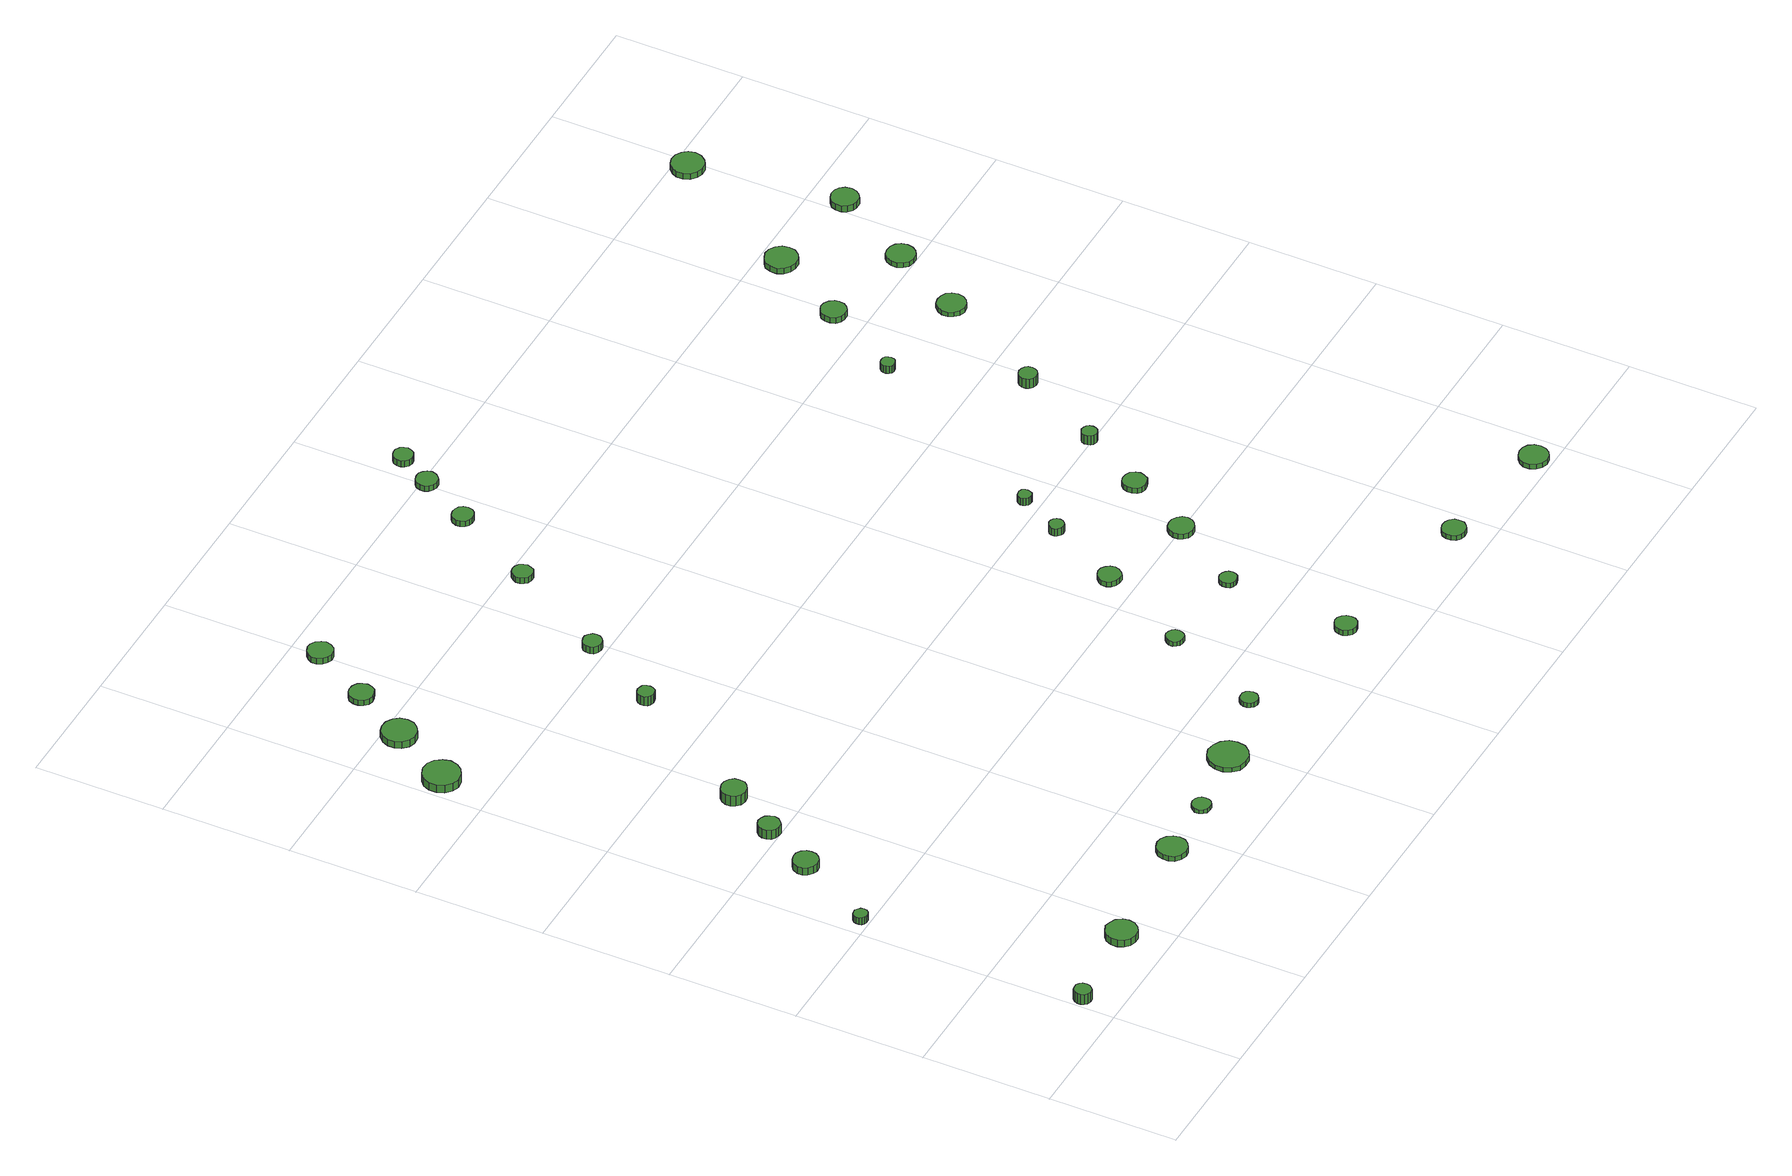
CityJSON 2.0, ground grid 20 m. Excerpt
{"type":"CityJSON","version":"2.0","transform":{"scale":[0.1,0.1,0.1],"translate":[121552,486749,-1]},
"CityObjects":{
"tree1":{"type":"SolitaryVegetationObject","attributes":{"function":"something"},"geometry":[{"type":"MultiSurface","lod":"1","boundaries":[[[0,1,2,3,4,5,6,7,8,9,10,11,12,13,14]],[[15,16,17,18,19,20,21,22,23,24,25,26,27,28,29]],[[0,29,28,1]],[[1,28,27,2]],[[2,27,26,3]],[[3,26,25,4]],[[4,25,24,5]],[[5,24,23,6]],[[6,23,22,7]],[[7,22,21,8]],[[8,21,20,9]],[[9,20,19,10]],[[10,19,18,11]],[[11,18,17,12]],[[12,17,16,13]],[[13,16,15,14]],[[14,15,29,0]]]}]},
"tree2":{"type":"SolitaryVegetationObject","attributes":{"function":"something"},"geometry":[{"type":"MultiSurface","lod":"1","boundaries":[[[30,31,32,33,34,35,36,37,38,39,40,41,42,43,44]],[[45,46,47,48,49,50,51,52,53,54,55,56,57,58,59]],[[30,59,58,31]],[[31,58,57,32]],[[32,57,56,33]],[[33,56,55,34]],[[34,55,54,35]],[[35,54,53,36]],[[36,53,52,37]],[[37,52,51,38]],[[38,51,50,39]],[[39,50,49,40]],[[40,49,48,41]],[[41,48,47,42]],[[42,47,46,43]],[[43,46,45,44]],[[44,45,59,30]]]}]},
"tree3":{"type":"SolitaryVegetationObject","attributes":{"function":"something"},"geometry":[{"type":"MultiSurface","lod":"1","boundaries":[[[60,61,62,63,64,65,66,67,68,69,70,71,72,73,74]],[[75,76,77,78,79,80,81,82,83,84,85,86,87,88,89]],[[60,89,88,61]],[[61,88,87,62]],[[62,87,86,63]],[[63,86,85,64]],[[64,85,84,65]],[[65,84,83,66]],[[66,83,82,67]],[[67,82,81,68]],[[68,81,80,69]],[[69,80,79,70]],[[70,79,78,71]],[[71,78,77,72]],[[72,77,76,73]],[[73,76,75,74]],[[74,75,89,60]]]}]},
"tree4":{"type":"SolitaryVegetationObject","attributes":{"function":"something"},"geometry":[{"type":"MultiSurface","lod":"1","boundaries":[[[90,91,92,93,94,95,96,97,98,99,100,101,102,103,104]],[[105,106,107,108,109,110,111,112,113,114,115,116,117,118,119]],[[90,119,118,91]],[[91,118,117,92]],[[92,117,116,93]],[[93,116,115,94]],[[94,115,114,95]],[[95,114,113,96]],[[96,113,112,97]],[[97,112,111,98]],[[98,111,110,99]],[[99,110,109,100]],[[100,109,108,101]],[[101,108,107,102]],[[102,107,106,103]],[[103,106,105,104]],[[104,105,119,90]]]}]},
"tree5":{"type":"SolitaryVegetationObject","attributes":{"function":"something"},"geometry":[{"type":"MultiSurface","lod":"1","boundaries":[[[120,121,122,123,124,125,126,127,128,129,130,131,132,133,134]],[[135,136,137,138,139,140,141,142,143,144,145,146,147,148,149]],[[120,149,148,121]],[[121,148,147,122]],[[122,147,146,123]],[[123,146,145,124]],[[124,145,144,125]],[[125,144,143,126]],[[126,143,142,127]],[[127,142,141,128]],[[128,141,140,129]],[[129,140,139,130]],[[130,139,138,131]],[[131,138,137,132]],[[132,137,136,133]],[[133,136,135,134]],[[134,135,149,120]]]}]},
"tree6":{"type":"SolitaryVegetationObject","attributes":{"function":"something"},"geometry":[{"type":"MultiSurface","lod":"1","boundaries":[[[150,151,152,153,154,155,156,157,158,159,160,161,162,163,164]],[[165,166,167,168,169,170,171,172,173,174,175,176,177,178,179]],[[150,179,178,151]],[[151,178,177,152]],[[152,177,176,153]],[[153,176,175,154]],[[154,175,174,155]],[[155,174,173,156]],[[156,173,172,157]],[[157,172,171,158]],[[158,171,170,159]],[[159,170,169,160]],[[160,169,168,161]],[[161,168,167,162]],[[162,167,166,163]],[[163,166,165,164]],[[164,165,179,150]]]}]},
"tree7":{"type":"SolitaryVegetationObject","attributes":{"function":"something"},"geometry":[{"type":"MultiSurface","lod":"1","boundaries":[[[180,181,182,183,184,185,186,187,188,189,190,191,192,193,194]],[[195,196,197,198,199,200,201,202,203,204,205,206,207,208,209]],[[180,209,208,181]],[[181,208,207,182]],[[182,207,206,183]],[[183,206,205,184]],[[184,205,204,185]],[[185,204,203,186]],[[186,203,202,187]],[[187,202,201,188]],[[188,201,200,189]],[[189,200,199,190]],[[190,199,198,191]],[[191,198,197,192]],[[192,197,196,193]],[[193,196,195,194]],[[194,195,209,180]]]}]},
"tree8":{"type":"SolitaryVegetationObject","attributes":{"function":"something"},"geometry":[{"type":"MultiSurface","lod":"1","boundaries":[[[210,211,212,213,214,215,216,217,218,219,220,221,222,223,224]],[[225,226,227,228,229,230,231,232,233,234,235,236,237,238,239]],[[210,239,238,211]],[[211,238,237,212]],[[212,237,236,213]],[[213,236,235,214]],[[214,235,234,215]],[[215,234,233,216]],[[216,233,232,217]],[[217,232,231,218]],[[218,231,230,219]],[[219,230,229,220]],[[220,229,228,221]],[[221,228,227,222]],[[222,227,226,223]],[[223,226,225,224]],[[224,225,239,210]]]}]},
"tree9":{"type":"SolitaryVegetationObject","attributes":{"function":"something"},"geometry":[{"type":"MultiSurface","lod":"1","boundaries":[[[240,241,242,243,244,245,246,247,248,249,250,251,252,253,254]],[[255,256,257,258,259,260,261,262,263,264,265,266,267,268,269]],[[240,269,268,241]],[[241,268,267,242]],[[242,267,266,243]],[[243,266,265,244]],[[244,265,264,245]],[[245,264,263,246]],[[246,263,262,247]],[[247,262,261,248]],[[248,261,260,249]],[[249,260,259,250]],[[250,259,258,251]],[[251,258,257,252]],[[252,257,256,253]],[[253,256,255,254]],[[254,255,269,240]]]}]},
"tree10":{"type":"SolitaryVegetationObject","attributes":{"function":"something"},"geometry":[{"type":"MultiSurface","lod":"1","boundaries":[[[270,271,272,273,274,275,276,277,278,279,280,281,282,283,284]],[[285,286,287,288,289,290,291,292,293,294,295,296,297,298,299]],[[270,299,298,271]],[[271,298,297,272]],[[272,297,296,273]],[[273,296,295,274]],[[274,295,294,275]],[[275,294,293,276]],[[276,293,292,277]],[[277,292,291,278]],[[278,291,290,279]],[[279,290,289,280]],[[280,289,288,281]],[[281,288,287,282]],[[282,287,286,283]],[[283,286,285,284]],[[284,285,299,270]]]}]},
"tree11":{"type":"SolitaryVegetationObject","attributes":{"function":"something"},"geometry":[{"type":"MultiSurface","lod":"1","boundaries":[[[300,301,302,303,304,305,306,307,308,309,310,311,312,313,314]],[[315,316,317,318,319,320,321,322,323,324,325,326,327,328,329]],[[300,329,328,301]],[[301,328,327,302]],[[302,327,326,303]],[[303,326,325,304]],[[304,325,324,305]],[[305,324,323,306]],[[306,323,322,307]],[[307,322,321,308]],[[308,321,320,309]],[[309,320,319,310]],[[310,319,318,311]],[[311,318,317,312]],[[312,317,316,313]],[[313,316,315,314]],[[314,315,329,300]]]}]},
"tree12":{"type":"SolitaryVegetationObject","attributes":{"function":"something"},"geometry":[{"type":"MultiSurface","lod":"1","boundaries":[[[330,331,332,333,334,335,336,337,338,339,340,341,342,343,344]],[[345,346,347,348,349,350,351,352,353,354,355,356,357,358,359]],[[330,359,358,331]],[[331,358,357,332]],[[332,357,356,333]],[[333,356,355,334]],[[334,355,354,335]],[[335,354,353,336]],[[336,353,352,337]],[[337,352,351,338]],[[338,351,350,339]],[[339,350,349,340]],[[340,349,348,341]],[[341,348,347,342]],[[342,347,346,343]],[[343,346,345,344]],[[344,345,359,330]]]}]},
"tree13":{"type":"SolitaryVegetationObject","attributes":{"function":"something"},"geometry":[{"type":"MultiSurface","lod":"1","boundaries":[[[360,361,362,363,364,365,366,367,368,369,370,371,372,373,374]],[[375,376,377,378,379,380,381,382,383,384,385,386,387,388,389]],[[360,389,388,361]],[[361,388,387,362]],[[362,387,386,363]],[[363,386,385,364]],[[364,385,384,365]],[[365,384,383,366]],[[366,383,382,367]],[[367,382,381,368]],[[368,381,380,369]],[[369,380,379,370]],[[370,379,378,371]],[[371,378,377,372]],[[372,377,376,373]],[[373,376,375,374]],[[374,375,389,360]]]}]},
"tree14":{"type":"SolitaryVegetationObject","attributes":{"function":"something"},"geometry":[{"type":"MultiSurface","lod":"1","boundaries":[[[390,391,392,393,394,395,396,397,398,399,400,401,402,403,404]],[[405,406,407,408,409,410,411,412,413,414,415,416,417,418,419]],[[390,419,418,391]],[[391,418,417,392]],[[392,417,416,393]],[[393,416,415,394]],[[394,415,414,395]],[[395,414,413,396]],[[396,413,412,397]],[[397,412,411,398]],[[398,411,410,399]],[[399,410,409,400]],[[400,409,408,401]],[[401,408,407,402]],[[402,407,406,403]],[[403,406,405,404]],[[404,405,419,390]]]}]},
"tree15":{"type":"SolitaryVegetationObject","attributes":{"function":"something"},"geometry":[{"type":"MultiSurface","lod":"1","boundaries":[[[420,421,422,423,424,425,426,427,428,429,430,431,432,433,434]],[[435,436,437,438,439,440,441,442,443,444,445,446,447,448,449]],[[420,449,448,421]],[[421,448,447,422]],[[422,447,446,423]],[[423,446,445,424]],[[424,445,444,425]],[[425,444,443,426]],[[426,443,442,427]],[[427,442,441,428]],[[428,441,440,429]],[[429,440,439,430]],[[430,439,438,431]],[[431,438,437,432]],[[432,437,436,433]],[[433,436,435,434]],[[434,435,449,420]]]}]},
"tree16":{"type":"SolitaryVegetationObject","attributes":{"function":"something"},"geometry":[{"type":"MultiSurface","lod":"1","boundaries":[[[450,451,452,453,454,455,456,457,458,459,460,461,462,463,464]],[[465,466,467,468,469,470,471,472,473,474,475,476,477,478,479]],[[450,479,478,451]],[[451,478,477,452]],[[452,477,476,453]],[[453,476,475,454]],[[454,475,474,455]],[[455,474,473,456]],[[456,473,472,457]],[[457,472,471,458]],[[458,471,470,459]],[[459,470,469,460]],[[460,469,468,461]],[[461,468,467,462]],[[462,467,466,463]],[[463,466,465,464]],[[464,465,479,450]]]}]},
"tree17":{"type":"SolitaryVegetationObject","attributes":{"function":"something"},"geometry":[{"type":"MultiSurface","lod":"1","boundaries":[[[480,481,482,483,484,485,486,487,488,489,490,491,492,493,494]],[[495,496,497,498,499,500,501,502,503,504,505,506,507,508,509]],[[480,509,508,481]],[[481,508,507,482]],[[482,507,506,483]],[[483,506,505,484]],[[484,505,504,485]],[[485,504,503,486]],[[486,503,502,487]],[[487,502,501,488]],[[488,501,500,489]],[[489,500,499,490]],[[490,499,498,491]],[[491,498,497,492]],[[492,497,496,493]],[[493,496,495,494]],[[494,495,509,480]]]}]},
"tree18":{"type":"SolitaryVegetationObject","attributes":{"function":"something"},"geometry":[{"type":"MultiSurface","lod":"1","boundaries":[[[510,511,512,513,514,515,516,517,518,519,520,521,522,523,524]],[[525,526,527,528,529,530,531,532,533,534,535,536,537,538,539]],[[510,539,538,511]],[[511,538,537,512]],[[512,537,536,513]],[[513,536,535,514]],[[514,535,534,515]],[[515,534,533,516]],[[516,533,532,517]],[[517,532,531,518]],[[518,531,530,519]],[[519,530,529,520]],[[520,529,528,521]],[[521,528,527,522]],[[522,527,526,523]],[[523,526,525,524]],[[524,525,539,510]]]}]},
"tree19":{"type":"SolitaryVegetationObject","attributes":{"function":"something"},"geometry":[{"type":"MultiSurface","lod":"1","boundaries":[[[540,541,542,543,544,545,546,547,548,549,550,551,552,553,554]],[[555,556,557,558,559,560,561,562,563,564,565,566,567,568,569]],[[540,569,568,541]],[[541,568,567,542]],[[542,567,566,543]],[[543,566,565,544]],[[544,565,564,545]],[[545,564,563,546]],[[546,563,562,547]],[[547,562,561,548]],[[548,561,560,549]],[[549,560,559,550]],[[550,559,558,551]],[[551,558,557,552]],[[552,557,556,553]],[[553,556,555,554]],[[554,555,569,540]]]}]},
"tree20":{"type":"SolitaryVegetationObject","attributes":{"function":"something"},"geometry":[{"type":"MultiSurface","lod":"1","boundaries":[[[570,571,572,573,574,575,576,577,578,579,580,581,582,583,584]],[[585,586,587,588,589,590,591,592,593,594,595,596,597,598,599]],[[570,599,598,571]],[[571,598,597,572]],[[572,597,596,573]],[[573,596,595,574]],[[574,595,594,575]],[[575,594,593,576]],[[576,593,592,577]],[[577,592,591,578]],[[578,591,590,579]],[[579,590,589,580]],[[580,589,588,581]],[[581,588,587,582]],[[582,587,586,583]],[[583,586,585,584]],[[584,585,599,570]]]}]},
"tree21":{"type":"SolitaryVegetationObject","attributes":{"function":"something"},"geometry":[{"type":"MultiSurface","lod":"1","boundaries":[[[600,601,602,603,604,605,606,607,608,609,610,611,612,613,614]],[[615,616,617,618,619,620,621,622,623,624,625,626,627,628,629]],[[600,629,628,601]],[[601,628,627,602]],[[602,627,626,603]],[[603,626,625,604]],[[604,625,624,605]],[[605,624,623,606]],[[606,623,622,607]],[[607,622,621,608]],[[608,621,620,609]],[[609,620,619,610]],[[610,619,618,611]],[[611,618,617,612]],[[612,617,616,613]],[[613,616,615,614]],[[614,615,629,600]]]}]},
"tree22":{"type":"SolitaryVegetationObject","attributes":{"function":"something"},"geometry":[{"type":"MultiSurface","lod":"1","boundaries":[[[630,631,632,633,634,635,636,637,638,639,640,641,642,643,644]],[[645,646,647,648,649,650,651,652,653,654,655,656,657,658,659]],[[630,659,658,631]],[[631,658,657,632]],[[632,657,656,633]],[[633,656,655,634]],[[634,655,654,635]],[[635,654,653,636]],[[636,653,652,637]],[[637,652,651,638]],[[638,651,650,639]],[[639,650,649,640]],[[640,649,648,641]],[[641,648,647,642]],[[642,647,646,643]],[[643,646,645,644]],[[644,645,659,630]]]}]},
"tree23":{"type":"SolitaryVegetationObject","attributes":{"function":"something"},"geometry":[{"type":"MultiSurface","lod":"1","boundaries":[[[660,661,662,663,664,665,666,667,668,669,670,671,672,673,674]],[[675,676,677,678,679,680,681,682,683,684,685,686,687,688,689]],[[660,689,688,661]],[[661,688,687,662]],[[662,687,686,663]],[[663,686,685,664]],[[664,685,684,665]],[[665,684,683,666]],[[666,683,682,667]],[[667,682,681,668]],[[668,681,680,669]],[[669,680,679,670]],[[670,679,678,671]],[[671,678,677,672]],[[672,677,676,673]],[[673,676,675,674]],[[674,675,689,660]]]}]},
"tree24":{"type":"SolitaryVegetationObject","attributes":{"function":"something"},"geometry":[{"type":"MultiSurface","lod":"1","boundaries":[[[690,691,692,693,694,695,696,697,698,699,700,701,702,703,704]],[[705,706,707,708,709,710,711,712,713,714,715,716,717,718,719]],[[690,719,718,691]],[[691,718,717,692]],[[692,717,716,693]],[[693,716,715,694]],[[694,715,714,695]],[[695,714,713,696]],[[696,713,712,697]],[[697,712,711,698]],[[698,711,710,699]],[[699,710,709,700]],[[700,709,708,701]],[[701,708,707,702]],[[702,707,706,703]],[[703,706,705,704]],[[704,705,719,690]]]}]},
"tree25":{"type":"SolitaryVegetationObject","attributes":{"function":"something"},"geometry":[{"type":"MultiSurface","lod":"1","boundaries":[[[720,721,722,723,724,725,726,727,728,729,730,731,732,733,734]],[[735,736,737,738,739,740,741,742,743,744,745,746,747,748,749]],[[720,749,748,721]],[[721,748,747,722]],[[722,747,746,723]],[[723,746,745,724]],[[724,745,744,725]],[[725,744,743,726]],[[726,743,742,727]],[[727,742,741,728]],[[728,741,740,729]],[[729,740,739,730]],[[730,739,738,731]],[[731,738,737,732]],[[732,737,736,733]],[[733,736,735,734]],[[734,735,749,720]]]}]},
"tree26":{"type":"SolitaryVegetationObject","attributes":{"function":"something"},"geometry":[{"type":"MultiSurface","lod":"1","boundaries":[[[750,751,752,753,754,755,756,757,758,759,760,761,762,763,764]],[[765,766,767,768,769,770,771,772,773,774,775,776,777,778,779]],[[750,779,778,751]],[[751,778,777,752]],[[752,777,776,753]],[[753,776,775,754]],[[754,775,774,755]],[[755,774,773,756]],[[756,773,772,757]],[[757,772,771,758]],[[758,771,770,759]],[[759,770,769,760]],[[760,769,768,761]],[[761,768,767,762]],[[762,767,766,763]],[[763,766,765,764]],[[764,765,779,750]]]}]},
"tree27":{"type":"SolitaryVegetationObject","attributes":{"function":"something"},"geometry":[{"type":"MultiSurface","lod":"1","boundaries":[[[780,781,782,783,784,785,786,787,788,789,790,791,792,793,794]],[[795,796,797,798,799,800,801,802,803,804,805,806,807,808,809]],[[780,809,808,781]],[[781,808,807,782]],[[782,807,806,783]],[[783,806,805,784]],[[784,805,804,785]],[[785,804,803,786]],[[786,803,802,787]],[[787,802,801,788]],[[788,801,800,789]],[[789,800,799,790]],[[790,799,798,791]],[[791,798,797,792]],[[792,797,796,793]],[[793,796,795,794]],[[794,795,809,780]]]}]},
"tree28":{"type":"SolitaryVegetationObject","attributes":{"function":"something"},"geometry":[{"type":"MultiSurface","lod":"1","boundaries":[[[810,811,812,813,814,815,816,817,818,819,820,821,822,823,824]],[[825,826,827,828,829,830,831,832,833,834,835,836,837,838,839]],[[810,839,838,811]],[[811,838,837,812]],[[812,837,836,813]],[[813,836,835,814]],[[814,835,834,815]],[[815,834,833,816]],[[816,833,832,817]],[[817,832,831,818]],[[818,831,830,819]],[[819,830,829,820]],[[820,829,828,821]],[[821,828,827,822]],[[822,827,826,823]],[[823,826,825,824]],[[824,825,839,810]]]}]},
"tree29":{"type":"SolitaryVegetationObject","attributes":{"function":"something"},"geometry":[{"type":"MultiSurface","lod":"1","boundaries":[[[840,841,842,843,844,845,846,847,848,849,850,851,852,853,854]],[[855,856,857,858,859,860,861,862,863,864,865,866,867,868,869]],[[840,869,868,841]],[[841,868,867,842]],[[842,867,866,843]],[[843,866,865,844]],[[844,865,864,845]],[[845,864,863,846]],[[846,863,862,847]],[[847,862,861,848]],[[848,861,860,849]],[[849,860,859,850]],[[850,859,858,851]],[[851,858,857,852]],[[852,857,856,853]],[[853,856,855,854]],[[854,855,869,840]]]}]},
"tree30":{"type":"SolitaryVegetationObject","attributes":{"function":"something"},"geometry":[{"type":"MultiSurface","lod":"1","boundaries":[[[870,871,872,873,874,875,876,877,878,879,880,881,882,883,884]],[[885,886,887,888,889,890,891,892,893,894,895,896,897,898,899]],[[870,899,898,871]],[[871,898,897,872]],[[872,897,896,873]],[[873,896,895,874]],[[874,895,894,875]],[[875,894,893,876]],[[876,893,892,877]],[[877,892,891,878]],[[878,891,890,879]],[[879,890,889,880]],[[880,889,888,881]],[[881,888,887,882]],[[882,887,886,883]],[[883,886,885,884]],[[884,885,899,870]]]}]},
"tree31":{"type":"SolitaryVegetationObject","attributes":{"function":"something"},"geometry":[{"type":"MultiSurface","lod":"1","boundaries":[[[900,901,902,903,904,905,906,907,908,909,910,911,912,913,914]],[[915,916,917,918,919,920,921,922,923,924,925,926,927,928,929]],[[900,929,928,901]],[[901,928,927,902]],[[902,927,926,903]],[[903,926,925,904]],[[904,925,924,905]],[[905,924,923,906]],[[906,923,922,907]],[[907,922,921,908]],[[908,921,920,909]],[[909,920,919,910]],[[910,919,918,911]],[[911,918,917,912]],[[912,917,916,913]],[[913,916,915,914]],[[914,915,929,900]]]}]},
"tree32":{"type":"SolitaryVegetationObject","attributes":{"function":"something"},"geometry":[{"type":"MultiSurface","lod":"1","boundaries":[[[930,931,932,933,934,935,936,937,938,939,940,941,942,943,944]],[[945,946,947,948,949,950,951,952,953,954,955,956,957,958,959]],[[930,959,958,931]],[[931,958,957,932]],[[932,957,956,933]],[[933,956,955,934]],[[934,955,954,935]],[[935,954,953,936]],[[936,953,952,937]],[[937,952,951,938]],[[938,951,950,939]],[[939,950,949,940]],[[940,949,948,941]],[[941,948,947,942]],[[942,947,946,943]],[[943,946,945,944]],[[944,945,959,930]]]}]},
"tree33":{"type":"SolitaryVegetationObject","attributes":{"function":"something"},"geometry":[{"type":"MultiSurface","lod":"1","boundaries":[[[960,961,962,963,964,965,966,967,968,969,970,971,972,973,974]],[[975,976,977,978,979,980,981,982,983,984,985,986,987,988,989]],[[960,989,988,961]],[[961,988,987,962]],[[962,987,986,963]],[[963,986,985,964]],[[964,985,984,965]],[[965,984,983,966]],[[966,983,982,967]],[[967,982,981,968]],[[968,981,980,969]],[[969,980,979,970]],[[970,979,978,971]],[[971,978,977,972]],[[972,977,976,973]],[[973,976,975,974]],[[974,975,989,960]]]}]},
"tree34":{"type":"SolitaryVegetationObject","attributes":{"function":"something"},"geometry":[{"type":"MultiSurface","lod":"1","boundaries":[[[990,991,992,993,994,995,996,997,998,999,1000,1001,1002,1003,1004]],[[1005,1006,1007,1008,1009,1010,1011,1012,1013,1014,1015,1016,1017,1018,1019]],[[990,1019,1018,991]],[[991,1018,1017,992]],[[992,1017,1016,993]],[[993,1016,1015,994]],[[994,1015,1014,995]],[[995,1014,1013,996]],[[996,1013,1012,997]],[[997,1012,1011,998]],[[998,1011,1010,999]],[[999,1010,1009,1000]],[[1000,1009,1008,1001]],[[1001,1008,1007,1002]],[[1002,1007,1006,1003]],[[1003,1006,1005,1004]],[[1004,1005,1019,990]]]}]},
"tree35":{"type":"SolitaryVegetationObject","attributes":{"function":"something"},"geometry":[{"type":"MultiSurface","lod":"1","boundaries":[[[1020,1021,1022,1023,1024,1025,1026,1027,1028,1029,1030,1031,1032,1033,1034]],[[1035,1036,1037,1038,1039,1040,1041,1042,1043,1044,1045,1046,1047,1048,1049]],[[1020,1049,1048,1021]],[[1021,1048,1047,1022]],[[1022,1047,1046,1023]],[[1023,1046,1045,1024]],[[1024,1045,1044,1025]],[[1025,1044,1043,1026]],[[1026,1043,1042,1027]],[[1027,1042,1041,1028]],[[1028,1041,1040,1029]],[[1029,1040,1039,1030]],[[1030,1039,1038,1031]],[[1031,1038,1037,1032]],[[1032,1037,1036,1033]],[[1033,1036,1035,1034]],[[1034,1035,1049,1020]]]}]},
"tree36":{"type":"SolitaryVegetationObject","attributes":{"function":"something"},"geometry":[{"type":"MultiSurface","lod":"1","boundaries":[[[1050,1051,1052,1053,1054,1055,1056,1057,1058,1059,1060,1061,1062,1063,1064]],[[1065,1066,1067,1068,1069,1070,1071,1072,1073,1074,1075,1076,1077,1078,1079]],[[1050,1079,1078,1051]],[[1051,1078,1077,1052]],[[1052,1077,1076,1053]],[[1053,1076,1075,1054]],[[1054,1075,1074,1055]],[[1055,1074,1073,1056]],[[1056,1073,1072,1057]],[[1057,1072,1071,1058]],[[1058,1071,1070,1059]],[[1059,1070,1069,1060]],[[1060,1069,1068,1061]],[[1061,1068,1067,1062]],[[1062,1067,1066,1063]],[[1063,1066,1065,1064]],[[1064,1065,1079,1050]]]}]},
"tree37":{"type":"SolitaryVegetationObject","attributes":{"function":"something"},"geometry":[{"type":"MultiSurface","lod":"1","boundaries":[[[1080,1081,1082,1083,1084,1085,1086,1087,1088,1089,1090,1091,1092,1093,1094]],[[1095,1096,1097,1098,1099,1100,1101,1102,1103,1104,1105,1106,1107,1108,1109]],[[1080,1109,1108,1081]],[[1081,1108,1107,1082]],[[1082,1107,1106,1083]],[[1083,1106,1105,1084]],[[1084,1105,1104,1085]],[[1085,1104,1103,1086]],[[1086,1103,1102,1087]],[[1087,1102,1101,1088]],[[1088,1101,1100,1089]],[[1089,1100,1099,1090]],[[1090,1099,1098,1091]],[[1091,1098,1097,1092]],[[1092,1097,1096,1093]],[[1093,1096,1095,1094]],[[1094,1095,1109,1080]]]}]},
"tree38":{"type":"SolitaryVegetationObject","attributes":{"function":"something"}},
"tree39":{"type":"SolitaryVegetationObject","attributes":{"function":"something"},"geometry":[{"type":"MultiSurface","lod":"1","boundaries":[[[1110,1111,1112,1113,1114,1115,1116,1117,1118,1119,1120,1121,1122,1123,1124]],[[1125,1126,1127,1128,1129,1130,1131,1132,1133,1134,1135,1136,1137,1138,1139]],[[1110,1139,1138,1111]],[[1111,1138,1137,1112]],[[1112,1137,1136,1113]],[[1113,1136,1135,1114]],[[1114,1135,1134,1115]],[[1115,1134,1133,1116]],[[1116,1133,1132,1117]],[[1117,1132,1131,1118]],[[1118,1131,1130,1119]],[[1119,1130,1129,1120]],[[1120,1129,1128,1121]],[[1121,1128,1127,1122]],[[1122,1127,1126,1123]],[[1123,1126,1125,1124]],[[1124,1125,1139,1110]]]}]},
"tree40":{"type":"SolitaryVegetationObject","attributes":{"function":"something"},"geometry":[{"type":"MultiSurface","lod":"1","boundaries":[[[1140,1141,1142,1143,1144,1145,1146,1147,1148,1149,1150,1151,1152,1153,1154]],[[1155,1156,1157,1158,1159,1160,1161,1162,1163,1164,1165,1166,1167,1168,1169]],[[1140,1169,1168,1141]],[[1141,1168,1167,1142]],[[1142,1167,1166,1143]],[[1143,1166,1165,1144]],[[1144,1165,1164,1145]],[[1145,1164,1163,1146]],[[1146,1163,1162,1147]],[[1147,1162,1161,1148]],[[1148,1161,1160,1149]],[[1149,1160,1159,1150]],[[1150,1159,1158,1151]],[[1151,1158,1157,1152]],[[1152,1157,1156,1153]],[[1153,1156,1155,1154]],[[1154,1155,1169,1140]]]}]}
},
"vertices":[
[29,57,25],[28,63,25],[25,67,25],[21,70,25],[15,70,25],[10,69,25],[6,65,25],[4,60,25],[4,55,25],[6,50,25],[10,46,25],[15,44,25],[21,45,25],[25,48,25],[28,52,25],[28,52,7],[25,48,7],[21,45,7],[15,44,7],[10,46,7],[6,50,7],[4,55,7],[4,60,7],[6,65,7],[10,69,7],[15,70,7],[21,70,7],[25,67,7],[28,63,7],[29,57,7],
[40,414,19],[39,419,19],[36,422,19],[32,425,19],[28,425,19],[24,424,19],[20,421,19],[19,417,19],[19,412,19],[20,408,19],[24,405,19],[28,404,19],[32,404,19],[36,406,19],[39,410,19],[39,410,7],[36,406,7],[32,404,7],[28,404,7],[24,405,7],[20,408,7],[19,412,7],[19,417,7],[20,421,7],[24,424,7],[28,425,7],[32,425,7],[36,422,7],[39,419,7],[40,414,7],
[187,71,19],[185,80,19],[179,89,19],[170,93,19],[161,95,19],[151,91,19],[144,85,19],[140,76,19],[140,66,19],[144,57,19],[151,50,19],[161,47,19],[170,48,19],[179,53,19],[185,61,19],[185,61,7],[179,53,7],[170,48,7],[161,47,7],[151,50,7],[144,57,7],[140,66,7],[140,76,7],[144,85,7],[151,91,7],[161,95,7],[170,93,7],[179,89,7],[185,80,7],[187,71,7],
[117,536,20],[116,544,20],[111,551,20],[104,555,20],[96,555,20],[89,553,20],[83,548,20],[79,540,20],[79,532,20],[83,525,20],[89,520,20],[96,517,20],[104,518,20],[111,522,20],[116,529,20],[116,529,7],[111,522,7],[104,518,7],[96,517,7],[89,520,7],[83,525,7],[79,532,7],[79,540,7],[83,548,7],[89,553,7],[96,555,7],[104,555,7],[111,551,7],[116,544,7],[117,536,7],
[159,616,23],[157,623,23],[153,629,23],[147,632,23],[140,633,23],[134,631,23],[129,626,23],[126,620,23],[126,613,23],[129,606,23],[134,602,23],[140,600,23],[147,600,23],[153,604,23],[157,609,23],[157,609,7],[153,604,7],[147,600,7],[140,600,7],[134,602,7],[129,606,7],[126,613,7],[126,620,7],[129,626,7],[134,631,7],[140,633,7],[147,632,7],[153,629,7],[157,623,7],[159,616,7],
[63,1079,21],[60,1090,21],[53,1100,21],[43,1106,21],[31,1107,21],[20,1103,21],[11,1095,21],[7,1085,21],[7,1073,21],[11,1062,21],[20,1054,21],[31,1050,21],[43,1052,21],[53,1058,21],[60,1067,21],[60,1067,7],[53,1058,7],[43,1052,7],[31,1050,7],[20,1054,7],[11,1062,7],[7,1073,7],[7,1085,7],[11,1095,7],[20,1103,7],[31,1107,7],[43,1106,7],[53,1100,7],[60,1090,7],[63,1079,7],
[385,92,16],[383,101,16],[377,109,16],[369,114,16],[360,115,16],[351,112,16],[343,105,16],[340,96,16],[340,87,16],[343,78,16],[351,72,16],[360,69,16],[369,70,16],[377,75,16],[383,82,16],[383,82,7],[377,75,7],[369,70,7],[360,69,7],[351,72,7],[343,78,7],[340,87,7],[340,96,7],[343,105,7],[351,112,7],[360,115,7],[369,114,7],[377,109,7],[383,101,7],[385,92,7],
[206,695,25],[205,703,25],[200,709,25],[193,713,25],[185,714,25],[177,711,25],[171,706,25],[168,699,25],[168,691,25],[171,684,25],[177,678,25],[185,676,25],[193,677,25],[200,681,25],[205,687,25],[205,687,7],[200,681,7],[193,677,7],[185,676,7],[177,678,7],[171,684,7],[168,691,7],[168,699,7],[171,706,7],[177,711,7],[185,714,7],[193,713,7],[200,709,7],[205,703,7],[206,695,7],
[118,1175,19],[116,1186,19],[110,1194,19],[100,1200,19],[89,1201,19],[79,1198,19],[71,1190,19],[67,1180,19],[67,1170,19],[71,1160,19],[79,1152,19],[89,1149,19],[100,1150,19],[110,1156,19],[116,1164,19],[116,1164,7],[110,1156,7],[100,1150,7],[89,1149,7],[79,1152,7],[71,1160,7],[67,1170,7],[67,1180,7],[71,1190,7],[79,1198,7],[89,1201,7],[100,1200,7],[110,1194,7],[116,1186,7],[118,1175,7],
[480,99,14],[479,105,14],[476,109,14],[471,112,14],[465,113,14],[459,111,14],[455,107,14],[452,102,14],[452,96,14],[455,90,14],[459,86,14],[465,85,14],[471,85,14],[476,88,14],[479,93,14],[479,93,7],[476,88,7],[471,85,7],[465,85,7],[459,86,7],[455,90,7],[452,96,7],[452,102,7],[455,107,7],[459,111,7],[465,113,7],[471,112,7],[476,109,7],[479,105,7],[480,99,7],
[164,1261,17],[162,1269,17],[158,1275,17],[151,1279,17],[143,1280,17],[136,1278,17],[130,1273,17],[127,1265,17],[127,1258,17],[130,1250,17],[136,1245,17],[143,1243,17],[151,1244,17],[158,1247,17],[162,1254,17],[162,1254,7],[158,1247,7],[151,1244,7],[143,1243,7],[136,1245,7],[130,1250,7],[127,1258,7],[127,1265,7],[130,1273,7],[136,1278,7],[143,1280,7],[151,1279,7],[158,1275,7],[162,1269,7],[164,1261,7],
[334,902,23],[333,907,23],[330,912,23],[325,914,23],[320,915,23],[315,913,23],[311,910,23],[309,905,23],[309,899,23],[311,894,23],[315,891,23],[320,889,23],[325,890,23],[330,892,23],[333,897,23],[333,897,7],[330,892,7],[325,890,7],[320,889,7],[315,891,7],[311,894,7],[309,899,7],[309,905,7],[311,910,7],[315,913,7],[320,915,7],[325,914,7],[330,912,7],[333,907,7],[334,902,7],
[220,1355,17],[218,1362,17],[213,1369,17],[206,1373,17],[198,1374,17],[191,1371,17],[185,1366,17],[181,1359,17],[181,1351,17],[185,1343,17],[191,1338,17],[198,1335,17],[206,1336,17],[213,1340,17],[218,1347,17],[218,1347,7],[213,1340,7],[206,1336,7],[198,1335,7],[191,1338,7],[185,1343,7],[181,1351,7],[181,1359,7],[185,1366,7],[191,1371,7],[198,1374,7],[206,1373,7],[213,1369,7],[218,1362,7],[220,1355,7],
[608,114,15],[606,126,15],[598,136,15],[587,142,15],[575,144,15],[563,140,15],[554,131,15],[549,120,15],[549,107,15],[554,96,15],[563,87,15],[575,84,15],[587,85,15],[598,91,15],[606,101,15],[606,101,7],[598,91,7],[587,85,7],[575,84,7],[563,87,7],[554,96,7],[549,107,7],[549,120,7],[554,131,7],[563,140,7],[575,144,7],[587,142,7],[598,136,7],[606,126,7],[608,114,7],
[405,1022,19],[404,1028,19],[400,1033,19],[395,1036,19],[389,1036,19],[383,1034,19],[378,1030,19],[376,1025,19],[376,1019,19],[378,1013,19],[383,1009,19],[389,1007,19],[395,1008,19],[400,1011,19],[404,1016,19],[404,1016,7],[400,1011,7],[395,1008,7],[389,1007,7],[383,1009,7],[378,1013,7],[376,1019,7],[376,1025,7],[378,1030,7],[383,1034,7],[389,1036,7],[395,1036,7],[400,1033,7],[404,1028,7],[405,1022,7],
[716,144,15],[715,149,15],[712,154,15],[707,157,15],[702,157,15],[696,156,15],[692,152,15],[690,147,15],[690,141,15],[692,136,15],[696,132,15],[702,130,15],[707,131,15],[712,134,15],[715,138,15],[715,138,7],[712,134,7],[707,131,7],[702,130,7],[696,132,7],[692,136,7],[690,141,7],[690,147,7],[692,152,7],[696,156,7],[702,157,7],[707,157,7],[712,154,7],[715,149,7],[716,144,7],
[499,1179,17],[497,1185,17],[494,1191,17],[488,1194,17],[482,1195,17],[475,1193,17],[471,1188,17],[468,1182,17],[468,1176,17],[471,1170,17],[475,1166,17],[482,1164,17],[488,1164,17],[494,1167,17],[497,1173,17],[497,1173,7],[494,1167,7],[488,1164,7],[482,1164,7],[475,1166,7],[471,1170,7],[468,1176,7],[468,1182,7],[471,1188,7],[475,1193,7],[482,1195,7],[488,1194,7],[494,1191,7],[497,1185,7],[499,1179,7],
[789,298,15],[788,304,15],[785,308,15],[780,311,15],[774,312,15],[769,310,15],[765,306,15],[762,301,15],[762,295,15],[765,290,15],[769,286,15],[774,285,15],[780,285,15],[785,288,15],[788,293,15],[788,293,7],[785,288,7],[780,285,7],[774,285,7],[769,286,7],[765,290,7],[762,295,7],[762,301,7],[765,306,7],[769,310,7],[774,312,7],[780,311,7],[785,308,7],[788,304,7],[789,298,7],
[925,96,16],[924,103,16],[920,108,16],[914,112,16],[907,113,16],[900,110,16],[895,106,16],[892,99,16],[892,92,16],[895,86,16],[900,81,16],[907,79,16],[914,80,16],[920,83,16],[924,89,16],[924,89,7],[920,83,7],[914,80,7],[907,79,7],[900,81,7],[895,86,7],[892,92,7],[892,99,7],[895,106,7],[900,110,7],[907,113,7],[914,112,7],[920,108,7],[924,103,7],[925,96,7],
[573,1311,17],[572,1318,17],[568,1323,17],[562,1326,17],[555,1327,17],[549,1325,17],[544,1321,17],[541,1314,17],[541,1308,17],[544,1301,17],[549,1297,17],[555,1295,17],[562,1296,17],[568,1299,17],[572,1304,17],[572,1304,7],[568,1299,7],[562,1296,7],[555,1295,7],[549,1297,7],[544,1301,7],[541,1308,7],[541,1314,7],[544,1321,7],[549,1325,7],[555,1327,7],[562,1326,7],[568,1323,7],[572,1318,7],[573,1311,7],
[871,441,16],[869,448,16],[865,454,16],[859,458,16],[852,459,16],[845,456,16],[839,451,16],[836,445,16],[836,437,16],[839,431,16],[845,426,16],[852,424,16],[859,424,16],[865,428,16],[869,434,16],[869,434,7],[865,428,7],[859,424,7],[852,424,7],[845,426,7],[839,431,7],[836,437,7],[836,445,7],[839,451,7],[845,456,7],[852,459,7],[859,458,7],[865,454,7],[869,448,7],[871,441,7],
[937,289,15],[936,295,15],[933,299,15],[928,302,15],[923,303,15],[917,301,15],[913,297,15],[911,292,15],[911,287,15],[913,281,15],[917,278,15],[923,276,15],[928,277,15],[933,279,15],[936,284,15],[936,284,7],[933,279,7],[928,277,7],[923,276,7],[917,278,7],[913,281,7],[911,287,7],[911,292,7],[913,297,7],[917,301,7],[923,303,7],[928,302,7],[933,299,7],[936,295,7],[937,289,7],
[621,1392,16],[619,1399,16],[615,1404,16],[610,1408,16],[603,1408,16],[596,1406,16],[591,1402,16],[588,1395,16],[588,1388,16],[591,1382,16],[596,1378,16],[603,1376,16],[610,1376,16],[615,1380,16],[619,1385,16],[619,1385,6],[615,1380,6],[610,1376,6],[603,1376,6],[596,1378,6],[591,1382,6],[588,1388,6],[588,1395,6],[591,1402,6],[596,1406,6],[603,1408,6],[610,1408,6],[615,1404,6],[619,1399,6],[621,1392,6],
[651,1445,17],[649,1451,17],[646,1456,17],[640,1460,17],[634,1460,17],[628,1458,17],[623,1454,17],[621,1448,17],[621,1442,17],[623,1436,17],[628,1432,17],[634,1430,17],[640,1431,17],[646,1434,17],[649,1439,17],[649,1439,6],[646,1434,6],[640,1431,6],[634,1430,6],[628,1432,6],[623,1436,6],[621,1442,6],[621,1448,6],[623,1454,6],[628,1458,6],[634,1460,6],[640,1460,6],[646,1456,6],[649,1451,6],[651,1445,6],
[925,555,20],[924,560,20],[921,564,20],[917,566,20],[912,567,20],[908,565,20],[904,562,20],[902,558,20],[902,553,20],[904,549,20],[908,545,20],[912,544,20],[917,544,20],[921,547,20],[924,551,20],[924,551,7],[921,547,7],[917,544,7],[912,544,7],[908,545,7],[904,549,7],[902,553,7],[902,558,7],[904,562,7],[908,565,7],[912,567,7],[917,566,7],[921,564,7],[924,560,7],[925,555,7],
[1014,399,16],[1012,407,16],[1007,413,16],[1000,417,16],[992,418,16],[984,416,16],[978,410,16],[975,403,16],[975,395,16],[978,388,16],[984,382,16],[992,380,16],[1000,381,16],[1007,385,16],[1012,391,16],[1012,391,7],[1007,385,7],[1000,381,7],[992,380,7],[984,382,7],[978,388,7],[975,395,7],[975,403,7],[978,410,7],[984,416,7],[992,418,7],[1000,417,7],[1007,413,7],[1012,407,7],[1014,399,7],
[960,624,21],[959,628,21],[957,632,21],[953,634,21],[949,634,21],[945,633,21],[942,630,21],[940,626,21],[940,622,21],[942,618,21],[945,615,21],[949,614,21],[953,614,21],[957,616,21],[959,620,21],[959,620,8],[957,616,8],[953,614,8],[949,614,8],[945,615,8],[942,618,8],[940,622,8],[940,626,8],[942,630,8],[945,633,8],[949,634,8],[953,634,8],[957,632,8],[959,628,8],[960,624,8],
[1182,55,16],[1181,63,16],[1176,69,16],[1170,72,16],[1162,73,16],[1155,71,16],[1149,66,16],[1146,59,16],[1146,51,16],[1149,44,16],[1155,39,16],[1162,37,16],[1170,38,16],[1176,42,16],[1181,48,16],[1181,48,8],[1176,42,8],[1170,38,8],[1162,37,8],[1155,39,8],[1149,44,8],[1146,51,8],[1146,59,8],[1149,66,8],[1155,71,8],[1162,73,8],[1170,72,8],[1176,69,8],[1181,63,8],[1182,55,8],
[1070,502,17],[1068,509,17],[1064,516,17],[1057,519,17],[1049,520,17],[1042,518,17],[1037,513,17],[1034,506,17],[1034,498,17],[1037,491,17],[1042,486,17],[1049,484,17],[1057,485,17],[1064,488,17],[1068,495,17],[1068,495,8],[1064,488,8],[1057,485,8],[1049,484,8],[1042,486,8],[1037,491,8],[1034,498,8],[1034,506,8],[1037,513,8],[1042,518,8],[1049,520,8],[1057,519,8],[1064,516,8],[1068,509,8],[1070,502,8],
[1123,604,24],[1122,609,24],[1119,613,24],[1115,615,24],[1110,616,24],[1105,614,24],[1102,611,24],[1100,606,24],[1100,602,24],[1102,597,24],[1105,594,24],[1110,592,24],[1115,593,24],[1119,595,24],[1122,599,24],[1122,599,8],[1119,595,8],[1115,593,8],[1110,592,8],[1105,594,8],[1102,597,8],[1100,602,8],[1100,606,8],[1102,611,8],[1105,614,8],[1110,616,8],[1115,615,8],[1119,613,8],[1122,609,8],[1123,604,8],
[1378,27,17],[1376,36,17],[1371,44,17],[1363,48,17],[1354,49,17],[1345,46,17],[1338,40,17],[1334,32,17],[1334,23,17],[1338,14,17],[1345,8,17],[1354,5,17],[1363,6,17],[1371,11,17],[1376,18,17],[1376,18,9],[1371,11,9],[1363,6,9],[1354,5,9],[1345,8,9],[1338,14,9],[1334,23,9],[1334,32,9],[1338,40,9],[1345,46,9],[1354,49,9],[1363,48,9],[1371,44,9],[1376,36,9],[1378,27,9],
[1133,928,20],[1132,932,20],[1130,936,20],[1126,938,20],[1121,938,20],[1117,937,20],[1114,934,20],[1112,930,20],[1112,926,20],[1114,921,20],[1117,918,20],[1121,917,20],[1126,918,20],[1130,920,20],[1132,923,20],[1132,923,7],[1130,920,7],[1126,918,7],[1121,917,7],[1117,918,7],[1114,921,7],[1112,926,7],[1112,930,7],[1114,934,7],[1117,937,7],[1121,938,7],[1126,938,7],[1130,936,7],[1132,932,7],[1133,928,7],
[1198,738,25],[1197,744,25],[1194,748,25],[1189,751,25],[1183,752,25],[1177,750,25],[1173,746,25],[1171,741,25],[1171,735,25],[1173,730,25],[1177,726,25],[1183,724,25],[1189,725,25],[1194,728,25],[1197,733,25],[1197,733,8],[1194,728,8],[1189,725,8],[1183,724,8],[1177,726,8],[1173,730,8],[1171,735,8],[1171,741,8],[1173,746,8],[1177,750,8],[1183,752,8],[1189,751,8],[1194,748,8],[1197,744,8],[1198,738,8],
[1212,1050,17],[1211,1057,17],[1206,1064,17],[1199,1068,17],[1191,1069,17],[1184,1066,17],[1178,1061,17],[1175,1054,17],[1175,1046,17],[1178,1038,17],[1184,1033,17],[1191,1031,17],[1199,1031,17],[1206,1035,17],[1211,1042,17],[1211,1042,7],[1206,1035,7],[1199,1031,7],[1191,1031,7],[1184,1033,7],[1178,1038,7],[1175,1046,7],[1175,1054,7],[1178,1061,7],[1184,1066,7],[1191,1069,7],[1199,1068,7],[1206,1064,7],[1211,1057,7],[1212,1050,7],
[1304,909,16],[1302,918,16],[1297,925,16],[1289,929,16],[1280,930,16],[1271,928,16],[1265,922,16],[1261,913,16],[1261,904,16],[1265,896,16],[1271,890,16],[1280,887,16],[1289,888,16],[1297,893,16],[1302,900,16],[1302,900,8],[1297,893,8],[1289,888,8],[1280,887,8],[1271,890,8],[1265,896,8],[1261,904,8],[1261,913,8],[1265,922,8],[1271,928,8],[1280,930,8],[1289,929,8],[1297,925,8],[1302,918,8],[1304,909,8],
[1287,1167,16],[1285,1177,16],[1279,1185,16],[1270,1191,16],[1260,1192,16],[1250,1188,16],[1242,1182,16],[1238,1172,16],[1238,1162,16],[1242,1153,16],[1250,1146,16],[1260,1143,16],[1270,1144,16],[1279,1149,16],[1285,1157,16],[1285,1157,6],[1279,1149,6],[1270,1144,6],[1260,1143,6],[1250,1146,6],[1242,1153,6],[1238,1162,6],[1238,1172,6],[1242,1182,6],[1250,1188,6],[1260,1192,6],[1270,1191,6],[1279,1185,6],[1285,1177,6],[1287,1167,6],
[1369,1022,15],[1367,1031,15],[1362,1038,15],[1354,1042,15],[1345,1043,15],[1336,1041,15],[1330,1035,15],[1326,1026,15],[1326,1017,15],[1330,1009,15],[1336,1003,15],[1345,1000,15],[1354,1001,15],[1362,1006,15],[1367,1013,15],[1367,1013,7],[1362,1006,7],[1354,1001,7],[1345,1000,7],[1336,1003,7],[1330,1009,7],[1326,1017,7],[1326,1026,7],[1330,1035,7],[1336,1041,7],[1345,1043,7],[1354,1042,7],[1362,1038,7],[1367,1031,7],[1369,1022,7],
[1441,1147,17],[1439,1156,17],[1434,1163,17],[1427,1167,17],[1418,1168,17],[1410,1165,17],[1403,1159,17],[1400,1151,17],[1400,1143,17],[1403,1135,17],[1410,1129,17],[1418,1127,17],[1427,1127,17],[1434,1132,17],[1439,1139,17],[1439,1139,6],[1434,1132,6],[1427,1127,6],[1418,1127,6],[1410,1129,6],[1403,1135,6],[1400,1143,6],[1400,1151,6],[1403,1159,6],[1410,1165,6],[1418,1168,6],[1427,1167,6],[1434,1163,6],[1439,1156,6],[1441,1147,6],
[1412,1379,16],[1410,1389,16],[1403,1397,16],[1395,1402,16],[1384,1403,16],[1375,1400,16],[1367,1393,16],[1363,1384,16],[1363,1374,16],[1367,1364,16],[1375,1357,16],[1384,1354,16],[1395,1355,16],[1403,1360,16],[1410,1369,16],[1410,1369,6],[1403,1360,6],[1395,1355,6],[1384,1354,6],[1375,1357,6],[1367,1364,6],[1363,1374,6],[1363,1384,6],[1367,1393,6],[1375,1400,6],[1384,1403,6],[1395,1402,6],[1403,1397,6],[1410,1389,6],[1412,1379,6]
]}
